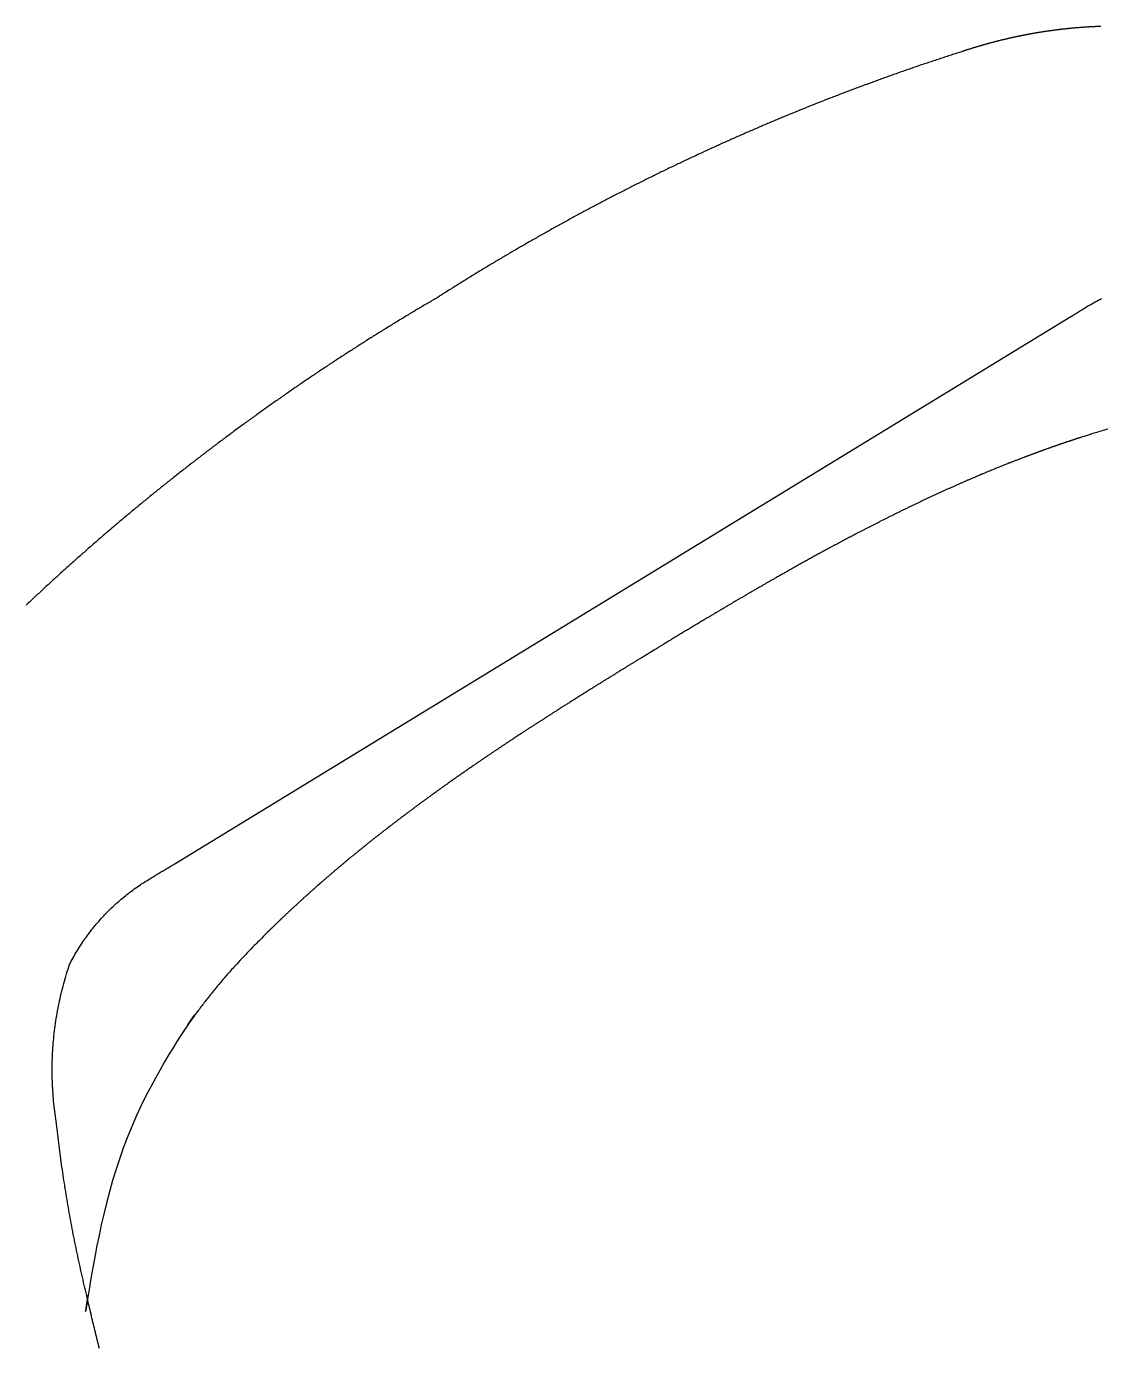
# Model space of a CAD drawing. Header units: inches. Extents: x 1174834 to 1369688, y -175882 to -108740.
# Drawn here: x 1287188.2 to 1287532.4, y -169099.2 to -168676 of the extents above; entities that cross this region are included whole.
import ezdxf

# ---------------------------------------------------------------- set-up
doc = ezdxf.new("R2010")
doc.units = ezdxf.units.IN
doc.header["$LTSCALE"] = 500
doc.header["$MEASUREMENT"] = 0
doc.linetypes.add('DASH', pattern=[0.35, 0.25, -0.1])
doc.layers.add('FF-FURN', color=51, linetype='Continuous')

# ---------------------------------------------------------------- blocks, each defined once
blk = doc.blocks.new('A$C48916692')
at = {"color": 3, "linetype": 'DASH', "ltscale": 150}
for points in [[(10245.43, 7283.96), (10246.08, 7284.12), (10246.73, 7284.28), (10247.38, 7284.45), (10248.03, 7284.61), (10248.68, 7284.77), (10249.34, 7284.93), (10249.99, 7285.09), (10250.64, 7285.25), (10251.29, 7285.41), (10251.94, 7285.57), (10252.59, 7285.73), (10253.25, 7285.89), (10253.9, 7286.04), (10254.55, 7286.2), (10255.2, 7286.35), (10255.85, 7286.51), (10256.51, 7286.66), (10257.16, 7286.82), (10257.81, 7286.97), (10258.47, 7287.12), (10259.12, 7287.27), (10259.77, 7287.42), (10260.43, 7287.57), (10261.08, 7287.72), (10261.74, 7287.87), (10262.39, 7288.02), (10263.24, 7288.22), (10264.09, 7288.43), (10264.94, 7288.63), (10265.79, 7288.83), (10266.64, 7289.03), (10267.49, 7289.23), (10268.34, 7289.42), (10269.2, 7289.62), (10270.05, 7289.81), (10270.9, 7290), (10271.76, 7290.19), (10272.61, 7290.38), (10273.46, 7290.56), (10274.32, 7290.75), (10275.17, 7290.93), (10276.03, 7291.11), (10276.88, 7291.29), (10277.74, 7291.47), (10278.6, 7291.64), (10279.45, 7291.82), (10280.31, 7291.99), (10281.17, 7292.16), (10282.02, 7292.33), (10282.88, 7292.49), (10283.74, 7292.66), (10284.6, 7292.82), (10285.46, 7292.98), (10286.32, 7293.14), (10287.18, 7293.3), (10288.04, 7293.45), (10288.9, 7293.61), (10289.76, 7293.76), (10290.62, 7293.91), (10291.48, 7294.06), (10292.34, 7294.21), (10293.2, 7294.35), (10294.07, 7294.5), (10294.93, 7294.64), (10295.79, 7294.78), (10296.65, 7294.92), (10297.52, 7295.05), (10298.38, 7295.19), (10299.25, 7295.32), (10300.11, 7295.45), (10300.97, 7295.58), (10301.84, 7295.71), (10302.7, 7295.83), (10303.57, 7295.96), (10304.43, 7296.08), (10305.3, 7296.2), (10306.17, 7296.32), (10307.03, 7296.44), (10307.9, 7296.55), (10308.77, 7296.67), (10309.63, 7296.78), (10310.5, 7296.89), (10311.37, 7297), (10312.23, 7297.1), (10313.1, 7297.21), (10313.97, 7297.31), (10314.84, 7297.41), (10315.71, 7297.51), (10316.57, 7297.61), (10317.44, 7297.71), (10318.24, 7297.83), (10319.04, 7297.96), (10319.84, 7298.07), (10320.64, 7298.18), (10321.44, 7298.29), (10322.25, 7298.38), (10323.05, 7298.48), (10323.86, 7298.56), (10324.66, 7298.64), (10325.47, 7298.71), (10326.27, 7298.78), (10327.08, 7298.84), (10327.88, 7298.89), (10328.69, 7298.94), (10329.5, 7298.99), (10330.31, 7299.02), (10331.12, 7299.05), (10331.92, 7299.07), (10332.73, 7299.09), (10333.54, 7299.1), (10334.35, 7299.11), (10335.16, 7299.11), (10335.97, 7299.1), (10336.78, 7299.09), (10337.58, 7299.07), (10338.39, 7299.04), (10339.2, 7299.01), (10340.01, 7298.97), (10340.82, 7298.93), (10341.62, 7298.88), (10342.43, 7298.82), (10343.24, 7298.76), (10344.04, 7298.69), (10344.85, 7298.61), (10345.65, 7298.53), (10346.45, 7298.44), (10347.26, 7298.35), (10348.06, 7298.25), (10348.86, 7298.14), (10349.66, 7298.03), (10350.46, 7297.91), (10351.26, 7297.79), (10352.06, 7297.66), (10352.86, 7297.52), (10353.65, 7297.38), (10354.45, 7297.23), (10355.24, 7297.08), (10356.03, 7296.92), (10356.83, 7296.75), (10357.62, 7296.58), (10358.4, 7296.4), (10359.19, 7296.21), (10359.98, 7296.02), (10360.76, 7295.82), (10361.54, 7295.62), (10362.33, 7295.41), (10363.1, 7295.2), (10363.88, 7294.98), (10364.66, 7294.75), (10365.43, 7294.52), (10366.21, 7294.28), (10366.98, 7294.03), (10367.75, 7293.78), (10368.51, 7293.53), (10369.04, 7293.25), (10369.57, 7292.97), (10370.09, 7292.69), (10370.61, 7292.4), (10371.13, 7292.11), (10371.64, 7291.81), (10372.16, 7291.51), (10372.67, 7291.21), (10373.18, 7290.9), (10373.68, 7290.58), (10374.18, 7290.26), (10374.68, 7289.94), (10375.18, 7289.61), (10375.67, 7289.28), (10376.16, 7288.94), (10376.65, 7288.6), (10377.14, 7288.26), (10377.62, 7287.91), (10378.1, 7287.56), (10378.57, 7287.2), (10379.04, 7286.84), (10379.51, 7286.47), (10379.98, 7286.1), (10380.44, 7285.73), (10380.9, 7285.35), (10381.36, 7284.97), (10381.81, 7284.58), (10382.26, 7284.19), (10382.71, 7283.8), (10383.15, 7283.4), (10383.59, 7283), (10384.03, 7282.6), (10384.46, 7282.19), (10384.89, 7281.77), (10385.31, 7281.36), (10385.73, 7280.94), (10386.15, 7280.51), (10386.56, 7280.09), (10386.97, 7279.66), (10387.38, 7279.22), (10387.78, 7278.78), (10388.18, 7278.34), (10388.58, 7277.9), (10388.97, 7277.45), (10389.36, 7277), (10389.74, 7276.54), (10390.12, 7276.08), (10390.49, 7275.62), (10390.87, 7275.16), (10391.23, 7274.69), (10391.6, 7274.22), (10391.95, 7273.74), (10392.31, 7273.27), (10392.66, 7272.79), (10393.01, 7272.3), (10393.35, 7271.82), (10393.69, 7271.33), (10394.02, 7270.83), (10394.35, 7270.34), (10394.67, 7269.84), (10395, 7269.34), (10395.31, 7268.83), (10395.62, 7268.33), (10395.93, 7267.82), (10396.14, 7267.48), (10396.35, 7267.13), (10396.55, 7266.79), (10396.76, 7266.45), (10396.97, 7266.11), (10397.17, 7265.77), (10397.38, 7265.42), (10397.58, 7265.08), (10397.79, 7264.74), (10397.99, 7264.39), (10398.2, 7264.05), (10398.4, 7263.71), (10398.61, 7263.36), (10398.81, 7263.02), (10399.01, 7262.67), (10399.22, 7262.33), (10399.42, 7261.99), (10399.62, 7261.64), (10399.83, 7261.3), (10400.03, 7260.95), (10400.23, 7260.61), (10400.43, 7260.26), (10400.6, 7259.98), (10576.02, 6972.7), (10576.06, 6972.65), (10576.27, 6972.31), (10576.49, 6971.97), (10576.7, 6971.63), (10576.91, 6971.29), (10577.12, 6970.95), (10577.33, 6970.61), (10577.54, 6970.27), (10577.75, 6969.93), (10577.96, 6969.59), (10578.17, 6969.25), (10578.38, 6968.91), (10578.59, 6968.57), (10578.9, 6968.06), (10579.21, 6967.55), (10579.51, 6967.04), (10579.81, 6966.53), (10580.11, 6966.01), (10580.4, 6965.49), (10580.68, 6964.97), (10580.96, 6964.44), (10581.24, 6963.92), (10581.51, 6963.39), (10581.78, 6962.86)], [(10668.94, 6963.12), (10668.94, 6963.29), (10668.93, 6963.46), (10668.92, 6963.64), (10668.92, 6963.81), (10668.91, 6963.98), (10668.9, 6964.15), (10668.9, 6964.32), (10668.89, 6964.49), (10668.88, 6964.66), (10668.87, 6964.84), (10668.86, 6965.01), (10668.86, 6965.18), (10668.85, 6965.35), (10668.84, 6965.52), (10668.83, 6965.69), (10668.82, 6965.86), (10668.81, 6966.04), (10668.8, 6966.21), (10668.79, 6966.38), (10668.78, 6966.55), (10668.77, 6966.72), (10668.76, 6966.89), (10668.75, 6967.06), (10668.74, 6967.23), (10668.73, 6967.4), (10668.72, 6967.57), (10668.71, 6967.75), (10668.7, 6967.92), (10668.69, 6968.09), (10668.68, 6968.26), (10668.67, 6968.43), (10668.65, 6968.6), (10668.64, 6968.77), (10668.63, 6968.94), (10668.62, 6969.11), (10668.61, 6969.28), (10668.59, 6969.45), (10668.58, 6969.62), (10668.57, 6969.79), (10668.55, 6969.96), (10668.54, 6970.13), (10668.53, 6970.31), (10668.51, 6970.48), (10668.5, 6970.65), (10668.48, 6970.82), (10668.47, 6970.99), (10668.45, 6971.16), (10668.44, 6971.33), (10668.42, 6971.5), (10668.41, 6971.67), (10668.39, 6971.84), (10668.38, 6972.01), (10668.36, 6972.18), (10668.35, 6972.35), (10668.33, 6972.52), (10668.31, 6972.69), (10668.3, 6972.86), (10668.28, 6973.03), (10668.26, 6973.2), (10668.25, 6973.37), (10668.23, 6973.54), (10668.21, 6973.71), (10668.2, 6973.88), (10668.18, 6974.05), (10668.16, 6974.22), (10668.14, 6974.39), (10668.12, 6974.55), (10668.11, 6974.72), (10668.09, 6974.89), (10668.07, 6975.06), (10668.05, 6975.23), (10668.03, 6975.4), (10668.01, 6975.57), (10667.99, 6975.74), (10667.97, 6975.91), (10667.95, 6976.08), (10667.93, 6976.25), (10667.91, 6976.42), (10667.89, 6976.59), (10667.87, 6976.75), (10667.85, 6976.92), (10667.83, 6977.09), (10667.81, 6977.26), (10667.79, 6977.43), (10667.76, 6977.6), (10667.74, 6977.77), (10667.72, 6977.94), (10667.7, 6978.1), (10667.68, 6978.27), (10667.65, 6978.44), (10667.63, 6978.61), (10667.61, 6978.78), (10667.58, 6978.95), (10667.56, 6979.11), (10667.54, 6979.28), (10667.51, 6979.45), (10667.49, 6979.62), (10667.47, 6979.79), (10667.44, 6979.96), (10667.42, 6980.12), (10667.39, 6980.29), (10667.37, 6980.46), (10667.35, 6980.63), (10667.32, 6980.8), (10667.3, 6980.96), (10667.27, 6981.13), (10667.24, 6981.3), (10667.22, 6981.47), (10667.19, 6981.63), (10667.17, 6981.8), (10667.14, 6981.97), (10667.11, 6982.14), (10667.09, 6982.3), (10667.06, 6982.47), (10667.03, 6982.64), (10667.01, 6982.8), (10666.98, 6982.97), (10666.95, 6983.14), (10666.92, 6983.31), (10666.9, 6983.47), (10666.87, 6983.64), (10666.84, 6983.81), (10666.81, 6983.97), (10666.78, 6984.14), (10666.76, 6984.31), (10666.73, 6984.47), (10666.7, 6984.64), (10666.67, 6984.81), (10666.64, 6984.97), (10666.61, 6985.14), (10666.58, 6985.31), (10666.55, 6985.47), (10666.52, 6985.64), (10666.49, 6985.8), (10666.46, 6985.97), (10666.43, 6986.14), (10666.4, 6986.3), (10666.37, 6986.47), (10666.34, 6986.63), (10666.31, 6986.8), (10666.27, 6986.97), (10666.24, 6987.13), (10666.21, 6987.3), (10666.18, 6987.46), (10666.15, 6987.63), (10666.11, 6987.79), (10666.08, 6987.96), (10666.05, 6988.12), (10666.02, 6988.29), (10665.98, 6988.45), (10665.95, 6988.62), (10665.92, 6988.78), (10665.88, 6988.95), (10665.85, 6989.11), (10665.82, 6989.28), (10665.78, 6989.44), (10665.75, 6989.61), (10665.71, 6989.77), (10665.68, 6989.94), (10665.64, 6990.1), (10665.61, 6990.27), (10665.57, 6990.43), (10665.54, 6990.59), (10665.5, 6990.76), (10665.47, 6990.92), (10665.43, 6991.09), (10665.4, 6991.25), (10665.36, 6991.42), (10665.32, 6991.58), (10665.29, 6991.74), (10665.25, 6991.91), (10665.21, 6992.07), (10665.18, 6992.23), (10665.14, 6992.4), (10665.1, 6992.56), (10665.07, 6992.72), (10665.03, 6992.89), (10664.99, 6993.05), (10664.95, 6993.21), (10664.91, 6993.38), (10664.88, 6993.54), (10664.84, 6993.7), (10664.8, 6993.87), (10664.76, 6994.03), (10664.72, 6994.19), (10664.68, 6994.35), (10664.64, 6994.52), (10664.6, 6994.68), (10664.56, 6994.84), (10664.52, 6995), (10664.49, 6995.17), (10664.44, 6995.33), (10664.4, 6995.49), (10664.36, 6995.65), (10664.32, 6995.82), (10664.28, 6995.98), (10664.24, 6996.14), (10664.2, 6996.3), (10664.16, 6996.46), (10664.12, 6996.62), (10664.08, 6996.79), (10664.04, 6996.95), (10663.99, 6997.11), (10663.95, 6997.27), (10663.91, 6997.43), (10663.87, 6997.59), (10663.82, 6997.75), (10663.78, 6997.91), (10663.74, 6998.08), (10663.7, 6998.24), (10663.65, 6998.4), (10663.61, 6998.56), (10663.57, 6998.72), (10663.52, 6998.88), (10663.48, 6999.04), (10663.43, 6999.2), (10663.39, 6999.36), (10663.35, 6999.52), (10663.3, 6999.68), (10663.26, 6999.84), (10663.21, 7000), (10663.17, 7000.16), (10663.12, 7000.32), (10663.08, 7000.48), (10663.03, 7000.64), (10662.99, 7000.8), (10662.94, 7000.96), (10662.89, 7001.12), (10662.85, 7001.28), (10662.8, 7001.44), (10662.76, 7001.6), (10662.71, 7001.76), (10662.66, 7001.91), (10662.62, 7002.07), (10662.57, 7002.23), (10662.52, 7002.39), (10662.47, 7002.55), (10662.43, 7002.71), (10662.38, 7002.87), (10662.33, 7003.02), (10662.28, 7003.18), (10662.24, 7003.34), (10662.19, 7003.5), (10662.14, 7003.66), (10662.09, 7003.82), (10662.04, 7003.97), (10661.99, 7004.13), (10661.94, 7004.29), (10661.89, 7004.45), (10661.85, 7004.6), (10661.8, 7004.76), (10661.75, 7004.92), (10661.7, 7005.08), (10661.65, 7005.23), (10661.6, 7005.39), (10661.55, 7005.55), (10661.5, 7005.7), (10661.45, 7005.86), (10661.39, 7006.02), (10661.34, 7006.17), (10661.29, 7006.33), (10661.24, 7006.49), (10661.19, 7006.64), (10661.14, 7006.8), (10661.09, 7006.96), (10661.04, 7007.11), (10660.98, 7007.27), (10660.93, 7007.42), (10660.92, 7007.46), (10660.91, 7007.48), (10660.91, 7007.49), (10660.91, 7007.49), (10660.91, 7007.49), (10660.91, 7007.49), (10660.91, 7007.49), (10660.91, 7007.49), (10660.91, 7007.49), (10660.91, 7007.49), (10660.91, 7007.49), (10660.91, 7007.49), (10660.91, 7007.49), (10660.91, 7007.49), (10660.91, 7007.49), (10660.91, 7007.49), (10660.91, 7007.49), (10660.91, 7007.49), (10660.91, 7007.49), (10660.91, 7007.49), (10660.91, 7007.49), (10660.91, 7007.49), (10660.91, 7007.49), (10660.91, 7007.49), (10660.9, 7007.52), (10660.88, 7007.57), (10660.74, 7008.01), (10660.61, 7008.44), (10660.47, 7008.87), (10660.33, 7009.3), (10660.19, 7009.74), (10660.05, 7010.17), (10659.91, 7010.6), (10659.77, 7011.03), (10659.63, 7011.47), (10659.49, 7011.9), (10659.35, 7012.33), (10659.21, 7012.76), (10659.07, 7013.2), (10658.93, 7013.63), (10658.78, 7014.06), (10658.64, 7014.49), (10658.5, 7014.92), (10658.36, 7015.35), (10658.21, 7015.79), (10658.07, 7016.22), (10657.93, 7016.65), (10657.78, 7017.08), (10657.64, 7017.51), (10657.49, 7017.94), (10657.35, 7018.37), (10657.21, 7018.8), (10657.06, 7019.24), (10656.91, 7019.67), (10656.77, 7020.1), (10656.62, 7020.53), (10656.48, 7020.96), (10656.33, 7021.39), (10656.18, 7021.82), (10656.04, 7022.25), (10655.89, 7022.68), (10655.74, 7023.11), (10655.59, 7023.54), (10655.44, 7023.97), (10655.3, 7024.4), (10655.15, 7024.83), (10655, 7025.26), (10654.85, 7025.69), (10654.7, 7026.12), (10654.55, 7026.55), (10654.4, 7026.98), (10654.25, 7027.41), (10654.1, 7027.84), (10653.95, 7028.27), (10653.79, 7028.7), (10653.64, 7029.13), (10653.49, 7029.55), (10653.34, 7029.98), (10653.19, 7030.41), (10653.03, 7030.84), (10652.88, 7031.27), (10652.73, 7031.7), (10652.57, 7032.13), (10652.42, 7032.56), (10652.27, 7032.98), (10652.11, 7033.41), (10651.96, 7033.84), (10651.8, 7034.27), (10651.65, 7034.7), (10651.49, 7035.12), (10651.34, 7035.55), (10651.18, 7035.98), (10651.02, 7036.41), (10650.87, 7036.84), (10650.71, 7037.26), (10650.55, 7037.69), (10650.39, 7038.12), (10650.24, 7038.55), (10650.08, 7038.97), (10649.92, 7039.4), (10649.76, 7039.83), (10649.6, 7040.25), (10649.44, 7040.68), (10649.28, 7041.11), (10649.13, 7041.53), (10648.97, 7041.96), (10648.8, 7042.39), (10648.64, 7042.81), (10648.48, 7043.24), (10648.32, 7043.66), (10648.16, 7044.09), (10648, 7044.52), (10647.84, 7044.94), (10647.68, 7045.37), (10647.51, 7045.79), (10647.35, 7046.22), (10647.19, 7046.65), (10647.02, 7047.07), (10646.86, 7047.5), (10646.7, 7047.92), (10646.53, 7048.35), (10646.37, 7048.77), (10646.2, 7049.2), (10646.04, 7049.62), (10645.87, 7050.05), (10645.71, 7050.47), (10645.54, 7050.9), (10645.38, 7051.32), (10645.21, 7051.74), (10645.04, 7052.17), (10644.88, 7052.59), (10644.71, 7053.02), (10644.54, 7053.44), (10644.38, 7053.86), (10644.21, 7054.29), (10644.04, 7054.71), (10643.87, 7055.14), (10643.7, 7055.56), (10643.53, 7055.98), (10643.36, 7056.41), (10643.19, 7056.83), (10643.03, 7057.25), (10642.86, 7057.67), (10642.68, 7058.1), (10642.51, 7058.52), (10642.34, 7058.94), (10642.17, 7059.37), (10642, 7059.79), (10641.83, 7060.21), (10641.66, 7060.63), (10641.48, 7061.05), (10641.31, 7061.48), (10641.14, 7061.9), (10640.97, 7062.32), (10640.79, 7062.74), (10640.62, 7063.16), (10640.45, 7063.59), (10640.27, 7064.01), (10640.1, 7064.43), (10639.92, 7064.85), (10639.75, 7065.27), (10639.57, 7065.69), (10639.4, 7066.11), (10639.22, 7066.53), (10639.04, 7066.95), (10638.87, 7067.37), (10638.69, 7067.8), (10638.52, 7068.22), (10638.34, 7068.64), (10638.16, 7069.06), (10637.98, 7069.48), (10637.81, 7069.9), (10637.63, 7070.32), (10637.45, 7070.74), (10637.27, 7071.16), (10637.09, 7071.57), (10636.91, 7071.99), (10636.73, 7072.41), (10636.55, 7072.83), (10636.37, 7073.25), (10636.19, 7073.67), (10636.01, 7074.09), (10635.83, 7074.51), (10635.65, 7074.93), (10635.47, 7075.35), (10635.29, 7075.76), (10635.1, 7076.18), (10634.92, 7076.6), (10634.74, 7077.02), (10634.56, 7077.44), (10634.37, 7077.85), (10634.19, 7078.27), (10634.01, 7078.69), (10633.82, 7079.11), (10633.64, 7079.52), (10633.45, 7079.94), (10633.27, 7080.36), (10633.08, 7080.78), (10632.9, 7081.19), (10632.71, 7081.61), (10632.53, 7082.03), (10632.34, 7082.44), (10632.16, 7082.86), (10631.97, 7083.28), (10631.78, 7083.69), (10631.6, 7084.11), (10631.41, 7084.52), (10631.22, 7084.94), (10631.03, 7085.36), (10630.85, 7085.77), (10630.66, 7086.19), (10630.47, 7086.6), (10630.28, 7087.02), (10630.09, 7087.43), (10629.9, 7087.85), (10629.71, 7088.26), (10629.52, 7088.68), (10629.33, 7089.09), (10629.14, 7089.51), (10628.95, 7089.92), (10628.76, 7090.34), (10628.57, 7090.75), (10628.38, 7091.16), (10628.18, 7091.58), (10627.99, 7091.99), (10627.8, 7092.4), (10627.61, 7092.82), (10627.41, 7093.23), (10627.22, 7093.65), (10627.03, 7094.06), (10626.83, 7094.47), (10626.64, 7094.88), (10626.45, 7095.3), (10626.25, 7095.71), (10626.06, 7096.12), (10625.86, 7096.54), (10625.67, 7096.95), (10625.47, 7097.36), (10625.28, 7097.77), (10625.08, 7098.18), (10624.88, 7098.6), (10624.69, 7099.01), (10624.49, 7099.42), (10624.29, 7099.83), (10624.1, 7100.24), (10623.9, 7100.65), (10623.7, 7101.06), (10623.5, 7101.48), (10623.3, 7101.89), (10623.11, 7102.3), (10622.91, 7102.71), (10622.71, 7103.12), (10622.51, 7103.53), (10622.31, 7103.94), (10622.11, 7104.35), (10621.91, 7104.76), (10621.71, 7105.17), (10621.51, 7105.58), (10621.31, 7105.99), (10621.1, 7106.4), (10620.9, 7106.81), (10620.7, 7107.22), (10620.5, 7107.62), (10620.3, 7108.03), (10620.09, 7108.44), (10619.89, 7108.85), (10619.69, 7109.26), (10619.49, 7109.67), (10619.28, 7110.08), (10619.08, 7110.48), (10618.87, 7110.89), (10618.67, 7111.3), (10618.47, 7111.71), (10618.26, 7112.11), (10618.06, 7112.52), (10617.85, 7112.93), (10617.64, 7113.34), (10617.44, 7113.74), (10617.23, 7114.15), (10617.03, 7114.56), (10616.82, 7114.96), (10616.61, 7115.37), (10616.4, 7115.78), (10616.2, 7116.18), (10615.99, 7116.59), (10615.78, 7117), (10615.57, 7117.4), (10615.37, 7117.81), (10615.16, 7118.21), (10614.95, 7118.62), (10614.74, 7119.02), (10614.53, 7119.43), (10614.32, 7119.83), (10614.11, 7120.24), (10613.9, 7120.64), (10613.69, 7121.05), (10613.48, 7121.45), (10613.27, 7121.86), (10613.06, 7122.26), (10612.84, 7122.66), (10612.63, 7123.07), (10612.42, 7123.47), (10612.21, 7123.87), (10612, 7124.28), (10611.78, 7124.68), (10611.57, 7125.08), (10611.36, 7125.49), (10611.14, 7125.89), (10610.93, 7126.29), (10610.71, 7126.7), (10610.5, 7127.1), (10610.29, 7127.5), (10610.07, 7127.9), (10609.86, 7128.3), (10609.64, 7128.71), (10609.43, 7129.11), (10609.21, 7129.51), (10608.99, 7129.91), (10608.78, 7130.31), (10608.56, 7130.71), (10608.34, 7131.11), (10608.13, 7131.52), (10607.91, 7131.92), (10607.69, 7132.32), (10607.47, 7132.72), (10607.26, 7133.12), (10607.04, 7133.52), (10606.82, 7133.92), (10606.6, 7134.32), (10606.38, 7134.72), (10606.16, 7135.12), (10605.94, 7135.52), (10605.72, 7135.92), (10605.5, 7136.31), (10605.28, 7136.71), (10605.06, 7137.11), (10604.84, 7137.51), (10604.62, 7137.91), (10604.4, 7138.31), (10604.18, 7138.71), (10603.95, 7139.1), (10603.73, 7139.5), (10603.51, 7139.9), (10603.29, 7140.3), (10603.06, 7140.69), (10602.84, 7141.09), (10602.62, 7141.49), (10602.4, 7141.89), (10602.17, 7142.28), (10601.95, 7142.68), (10601.72, 7143.08), (10601.5, 7143.47), (10601.27, 7143.87), (10601.05, 7144.26), (10600.82, 7144.66), (10600.6, 7145.06), (10600.37, 7145.45), (10600.15, 7145.85), (10599.92, 7146.24), (10599.69, 7146.64), (10599.47, 7147.03), (10599.24, 7147.43), (10599.01, 7147.82), (10598.78, 7148.22), (10598.56, 7148.61), (10598.33, 7149.01), (10598.1, 7149.4), (10597.87, 7149.79), (10597.64, 7150.19), (10597.41, 7150.58), (10597.19, 7150.97), (10596.96, 7151.37), (10596.73, 7151.76), (10596.5, 7152.15), (10596.27, 7152.55), (10596.04, 7152.94), (10595.8, 7153.33), (10595.57, 7153.72), (10595.34, 7154.12), (10595.11, 7154.51), (10594.88, 7154.9), (10594.65, 7155.29), (10594.42, 7155.68), (10594.18, 7156.07), (10593.95, 7156.47), (10593.72, 7156.86), (10593.49, 7157.25), (10593.25, 7157.64), (10593.02, 7158.03), (10592.78, 7158.42), (10592.55, 7158.81), (10592.32, 7159.2), (10592.08, 7159.59), (10591.85, 7159.98), (10591.61, 7160.37), (10591.38, 7160.76), (10591.14, 7161.15), (10590.91, 7161.54), (10590.67, 7161.93), (10590.43, 7162.31), (10590.2, 7162.7), (10589.96, 7163.09), (10589.72, 7163.48), (10589.49, 7163.87), (10589.25, 7164.26), (10589.01, 7164.64), (10588.77, 7165.03), (10588.53, 7165.42), (10588.3, 7165.81), (10588.06, 7166.19), (10587.82, 7166.58), (10587.58, 7166.97), (10587.34, 7167.35), (10587.1, 7167.74), (10586.86, 7168.13), (10586.62, 7168.51), (10586.38, 7168.9), (10586.14, 7169.29), (10585.9, 7169.67), (10585.66, 7170.06), (10585.42, 7170.44), (10585.18, 7170.83), (10584.93, 7171.21), (10584.69, 7171.6), (10584.45, 7171.98), (10584.21, 7172.37), (10583.97, 7172.75), (10583.72, 7173.13), (10583.48, 7173.52), (10583.24, 7173.9), (10582.99, 7174.29), (10582.75, 7174.67), (10582.51, 7175.05), (10582.26, 7175.44), (10582.02, 7175.82), (10581.96, 7175.91), (10581.93, 7175.96), (10581.92, 7175.97), (10581.92, 7175.97), (10581.92, 7175.97), (10581.92, 7175.97), (10581.92, 7175.97), (10581.92, 7175.97), (10581.92, 7175.97), (10581.92, 7175.97), (10581.92, 7175.97), (10581.92, 7175.97), (10581.92, 7175.97), (10581.92, 7175.97), (10581.69, 7176.36), (10581.46, 7176.76), (10581.23, 7177.15), (10581, 7177.54), (10580.77, 7177.93), (10580.54, 7178.32), (10580.31, 7178.72), (10580.08, 7179.11), (10579.85, 7179.5), (10579.62, 7179.89), (10579.39, 7180.28), (10579.16, 7180.67), (10578.93, 7181.06), (10578.69, 7181.45), (10578.46, 7181.85), (10578.23, 7182.24), (10578, 7182.63), (10577.76, 7183.02), (10577.53, 7183.41), (10577.3, 7183.8), (10577.06, 7184.19), (10576.83, 7184.58), (10576.59, 7184.97), (10576.36, 7185.36), (10576.12, 7185.75), (10575.89, 7186.13), (10575.65, 7186.52), (10575.42, 7186.91), (10575.18, 7187.3), (10574.94, 7187.69), (10574.71, 7188.08), (10574.47, 7188.47), (10574.23, 7188.86), (10574, 7189.24), (10573.76, 7189.63), (10573.52, 7190.02), (10573.28, 7190.41), (10573.05, 7190.79), (10572.81, 7191.18), (10572.57, 7191.57), (10572.33, 7191.96), (10572.09, 7192.34), (10571.85, 7192.73), (10571.61, 7193.12), (10571.37, 7193.5), (10571.13, 7193.89), (10570.89, 7194.28), (10570.65, 7194.66), (10570.41, 7195.05), (10570.17, 7195.43), (10569.93, 7195.82), (10569.68, 7196.21), (10569.44, 7196.59), (10569.2, 7196.98), (10568.96, 7197.36), (10568.71, 7197.75), (10568.47, 7198.13), (10568.23, 7198.52), (10567.98, 7198.9), (10567.74, 7199.29), (10567.5, 7199.67), (10567.25, 7200.05), (10567.01, 7200.44), (10566.76, 7200.82), (10566.52, 7201.21), (10566.27, 7201.59), (10566.03, 7201.97), (10565.78, 7202.36), (10565.54, 7202.74), (10565.29, 7203.12), (10565.04, 7203.51), (10564.8, 7203.89), (10564.55, 7204.27), (10564.3, 7204.65), (10564.05, 7205.04), (10563.81, 7205.42), (10563.56, 7205.8), (10563.31, 7206.18), (10563.06, 7206.56), (10562.81, 7206.94), (10562.56, 7207.33), (10562.31, 7207.71), (10562.06, 7208.09), (10561.81, 7208.47), (10561.56, 7208.85), (10561.31, 7209.23), (10561.06, 7209.61), (10560.81, 7209.99), (10560.56, 7210.37), (10560.31, 7210.75), (10560.06, 7211.13), (10559.81, 7211.51), (10559.56, 7211.89), (10559.3, 7212.27), (10559.05, 7212.65), (10558.8, 7213.03), (10558.54, 7213.41), (10558.29, 7213.79), (10558.04, 7214.17), (10557.78, 7214.54), (10557.53, 7214.92), (10557.28, 7215.3), (10557.02, 7215.68), (10556.77, 7216.06), (10556.51, 7216.43), (10556.26, 7216.81), (10556, 7217.19), (10555.75, 7217.57), (10555.49, 7217.94), (10555.23, 7218.32), (10554.98, 7218.7), (10554.72, 7219.07), (10554.46, 7219.45), (10554.21, 7219.83), (10553.95, 7220.2), (10553.69, 7220.58), (10553.43, 7220.96), (10553.17, 7221.33), (10552.92, 7221.71), (10552.66, 7222.08), (10552.4, 7222.46), (10552.14, 7222.83), (10551.88, 7223.21), (10551.62, 7223.58), (10551.36, 7223.96), (10551.1, 7224.33), (10550.84, 7224.71), (10550.58, 7225.08), (10550.32, 7225.45), (10550.06, 7225.83), (10549.8, 7226.2), (10549.53, 7226.58), (10549.27, 7226.95), (10549.01, 7227.32), (10548.75, 7227.69), (10548.49, 7228.07), (10548.22, 7228.44), (10547.96, 7228.81), (10547.7, 7229.19), (10547.43, 7229.56), (10547.17, 7229.93), (10546.91, 7230.3), (10546.64, 7230.67), (10546.38, 7231.04), (10546.11, 7231.42), (10545.85, 7231.79), (10545.58, 7232.16), (10545.32, 7232.53), (10545.05, 7232.9), (10544.79, 7233.27), (10544.52, 7233.64), (10544.25, 7234.01), (10543.99, 7234.38), (10543.72, 7234.75), (10543.45, 7235.12), (10543.18, 7235.49), (10542.92, 7235.86), (10542.65, 7236.23), (10542.38, 7236.6), (10542.11, 7236.97), (10541.84, 7237.34), (10541.58, 7237.7), (10541.31, 7238.07), (10541.04, 7238.44), (10540.77, 7238.81), (10540.5, 7239.18), (10540.23, 7239.54), (10539.96, 7239.91), (10539.69, 7240.28), (10539.42, 7240.65), (10539.15, 7241.01), (10538.88, 7241.38), (10538.6, 7241.75), (10538.33, 7242.11), (10538.06, 7242.48), (10537.79, 7242.85), (10537.52, 7243.21), (10537.24, 7243.58), (10536.97, 7243.94), (10536.7, 7244.31), (10536.42, 7244.68), (10536.15, 7245.04), (10535.88, 7245.41), (10535.6, 7245.77), (10535.33, 7246.13), (10535.05, 7246.5), (10534.78, 7246.86), (10534.51, 7247.23), (10534.23, 7247.59), (10533.95, 7247.96), (10533.68, 7248.32), (10533.4, 7248.68), (10533.13, 7249.05), (10532.85, 7249.41), (10532.57, 7249.77), (10532.3, 7250.13), (10532.02, 7250.5), (10531.74, 7250.86), (10531.47, 7251.22), (10531.19, 7251.58), (10530.91, 7251.95), (10530.63, 7252.31), (10530.35, 7252.67), (10530.08, 7253.03), (10529.8, 7253.39), (10529.52, 7253.75), (10529.24, 7254.11), (10528.96, 7254.47), (10528.68, 7254.83), (10528.4, 7255.19), (10528.12, 7255.55), (10527.84, 7255.91), (10527.56, 7256.27), (10527.28, 7256.63), (10527, 7256.99), (10526.72, 7257.35), (10526.43, 7257.71), (10526.15, 7258.07), (10525.87, 7258.43), (10525.59, 7258.79), (10525.31, 7259.14), (10525.02, 7259.5), (10524.74, 7259.86), (10524.46, 7260.22), (10524.17, 7260.58), (10523.89, 7260.93), (10523.61, 7261.29), (10523.32, 7261.65), (10523.04, 7262), (10522.75, 7262.36), (10522.47, 7262.72), (10522.18, 7263.07), (10521.9, 7263.43), (10521.61, 7263.79), (10521.33, 7264.14), (10521.04, 7264.5), (10520.75, 7264.85), (10520.47, 7265.21), (10520.18, 7265.56), (10519.9, 7265.92), (10519.61, 7266.27), (10519.32, 7266.63), (10519.03, 7266.98), (10518.75, 7267.33), (10518.46, 7267.69), (10518.17, 7268.04), (10517.88, 7268.4), (10517.59, 7268.75), (10517.3, 7269.1), (10517.02, 7269.45), (10516.73, 7269.81), (10516.44, 7270.16), (10516.15, 7270.51), (10515.86, 7270.86), (10515.57, 7271.22), (10515.28, 7271.57), (10514.99, 7271.92), (10514.7, 7272.27), (10514.4, 7272.62), (10514.11, 7272.97), (10513.82, 7273.32), (10513.53, 7273.68), (10513.24, 7274.03), (10512.95, 7274.38), (10512.65, 7274.73), (10512.36, 7275.08), (10512.07, 7275.43), (10511.78, 7275.78), (10511.48, 7276.12), (10511.19, 7276.47), (10510.9, 7276.82), (10510.6, 7277.17), (10510.31, 7277.52), (10510.01, 7277.87), (10509.72, 7278.22), (10509.42, 7278.56), (10509.13, 7278.91), (10508.83, 7279.26), (10508.54, 7279.61), (10508.24, 7279.95), (10507.95, 7280.3), (10507.65, 7280.65), (10507.36, 7281), (10507.06, 7281.34), (10506.76, 7281.69), (10506.47, 7282.03), (10506.17, 7282.38), (10505.87, 7282.73), (10505.57, 7283.07), (10505.28, 7283.42), (10504.98, 7283.76), (10504.68, 7284.11), (10504.38, 7284.45), (10504.08, 7284.8), (10503.78, 7285.14), (10503.49, 7285.48), (10503.19, 7285.83), (10502.89, 7286.17), (10502.59, 7286.51), (10502.29, 7286.86), (10501.99, 7287.2), (10501.69, 7287.54), (10501.39, 7287.89), (10501.09, 7288.23), (10500.78, 7288.57), (10500.48, 7288.91), (10500.18, 7289.26), (10499.88, 7289.6), (10499.58, 7289.94), (10499.28, 7290.28), (10498.97, 7290.62), (10498.67, 7290.96), (10498.37, 7291.3), (10498.07, 7291.64), (10497.76, 7291.98), (10497.46, 7292.32), (10497.16, 7292.66), (10496.85, 7293), (10496.55, 7293.34), (10496.25, 7293.68), (10495.94, 7294.02), (10495.64, 7294.36), (10495.33, 7294.7), (10495.03, 7295.04), (10494.72, 7295.38), (10494.42, 7295.71), (10494.11, 7296.05), (10493.81, 7296.39), (10493.5, 7296.73), (10493.19, 7297.06), (10492.89, 7297.4), (10492.58, 7297.74), (10492.27, 7298.07), (10491.97, 7298.41), (10491.66, 7298.75), (10491.35, 7299.08), (10491.04, 7299.42), (10490.74, 7299.76), (10490.43, 7300.09), (10490.12, 7300.43), (10489.81, 7300.76), (10489.5, 7301.1), (10489.19, 7301.43), (10488.89, 7301.76), (10488.58, 7302.1), (10488.27, 7302.43), (10487.96, 7302.77), (10487.65, 7303.1), (10487.34, 7303.43), (10487.03, 7303.77), (10486.72, 7304.1), (10486.41, 7304.43), (10486.09, 7304.77), (10485.78, 7305.1), (10485.47, 7305.43), (10485.16, 7305.76), (10484.85, 7306.09), (10484.54, 7306.42), (10484.23, 7306.76), (10483.91, 7307.09), (10483.6, 7307.42)]]:
    blk.add_lwpolyline(points, dxfattribs=at)
blk.add_rational_spline([(10176.76, 7266.85), (10169.87, 7263.65), (10163.92, 7260.9), (10163.92, 7260.9), (10163.92, 7260.9), (10162.17, 7260.06), (10160.38, 7259.2), (10157.38, 7257.74), (10154.24, 7256.19), (10151.09, 7254.64), (10147.79, 7252.97), (10144.49, 7251.31), (10140.97, 7249.51), (10137.45, 7247.71), (10133.7, 7245.75), (10129.95, 7243.8), (10126.08, 7241.75), (10122.21, 7239.7), (10118.19, 7237.54), (10114.16, 7235.39), (10110.02, 7233.13), (10105.87, 7230.88), (10101.57, 7228.52), (10097.26, 7226.16), (10092.81, 7223.69), (10060.31, 7204.45), (10026.68, 7187.26), (10026.28, 7187.04), (10025.93, 7186.86), (10025.16, 7186.45), (10024.5, 7186.1), (10023.84, 7185.76), (10023.05, 7185.35), (10022.27, 7184.94), (10021.44, 7184.52), (10020.62, 7184.1), (10019.17, 7183.36), (10017.71, 7182.62), (10015.82, 7181.68), (10013.93, 7180.74), (10011.95, 7179.76), (10009.97, 7178.79), (10007.62, 7177.65), (10005.27, 7176.51), (10002.94, 7175.39), (10000.63, 7174.28), (9998.49, 7173.27), (9998.48, 7173.26), (9998.47, 7173.26), (9998.14, 7173.1), (9997.7, 7172.9), (9997.26, 7172.7), (9996.8, 7172.49), (9996.78, 7172.48), (9996.76, 7172.47), (9992.01, 7170.2), (9987.24, 7167.98), (9986.1, 7167.25), (9984.94, 7166.5), (9982.66, 7165.03), (9980.48, 7163.61), (9978.31, 7162.19), (9976.8, 7161.2), (9975.29, 7160.21), (9974.25, 7159.53), (9973.21, 7158.84), (9972.23, 7158.19), (9971.24, 7157.54), (9970.26, 7156.88), (9969.28, 7156.22), (9968.31, 7155.56), (9967.33, 7154.9), (9966.36, 7154.23), (9965.4, 7153.55), (9964.29, 7152.77), (9963.18, 7151.99), (9962.11, 7151.21), (9961.05, 7150.44), (9959.73, 7149.47), (9947.82, 7140.33), (9936.99, 7129.93), (9907.9, 7103.52), (9912.28, 7064.47), (9912.28, 7064.47), (9912.28, 7064.47), (9917.22, 7033.36), (9933.25, 7006.24), (9965.51, 6948.74), (9999.47, 6892.22), (10015.16, 6866.21), (10031, 6840.3), (10046.8, 6814.37), (10062.76, 6788.53), (10062.76, 6788.53), (10062.76, 6788.53), (10097.51, 6732.49), (10133.9, 6677.51), (10133.9, 6677.51), (10133.9, 6677.51), (10150.69, 6650.85), (10176.11, 6632.24), (10208.84, 6610.49), (10245.63, 6624.3), (10259.83, 6629.17), (10273.39, 6635.59), (10274.86, 6636.32), (10276.04, 6636.91), (10277.21, 6637.5), (10278.41, 6638.13), (10279.62, 6638.76), (10280.66, 6639.31), (10281.7, 6639.87), (10282.73, 6640.43), (10283.77, 6641), (10284.8, 6641.57), (10285.83, 6642.14), (10286.86, 6642.72), (10287.89, 6643.29), (10288.98, 6643.9), (10290.06, 6644.51), (10291.63, 6645.4), (10293.2, 6646.29), (10295.46, 6647.58), (10297.72, 6648.87), (10300.07, 6650.23), (10301.26, 6650.92), (10302.43, 6651.59), (10302.43, 6651.59), (10302.43, 6651.59), (10306.59, 6654.82), (10310.78, 6658.01), (10310.78, 6658.01), (10310.78, 6658.01), (10310.8, 6658.02), (10310.82, 6658.04), (10311.21, 6658.35), (10311.59, 6658.65), (10311.97, 6658.95), (10312.26, 6659.17), (10312.27, 6659.18), (10312.28, 6659.18), (10314.16, 6660.62), (10316.21, 6662.17), (10318.26, 6663.73), (10320.35, 6665.3), (10322.44, 6666.87), (10324.21, 6668.18), (10325.98, 6669.5), (10327.68, 6670.75), (10329.39, 6672), (10330.71, 6672.96), (10332.03, 6673.92), (10332.78, 6674.45), (10333.53, 6674.99), (10334.25, 6675.51), (10334.98, 6676.02), (10335.59, 6676.45), (10336.2, 6676.88), (10336.91, 6677.38), (10337.24, 6677.6), (10337.61, 6677.86), (10337.61, 6677.86), (10337.61, 6677.86), (10368.27, 6699.91), (10400.24, 6720.02), (10400.24, 6720.02), (10400.24, 6720.02), (10404.47, 6722.86), (10408.54, 6725.6), (10412.61, 6728.35), (10416.51, 6731.01), (10420.4, 6733.67), (10424.17, 6736.26), (10427.93, 6738.85), (10431.51, 6741.36), (10435.1, 6743.86), (10438.56, 6746.31), (10442.01, 6748.75), (10445.22, 6751.05), (10448.43, 6753.36), (10451.42, 6755.54), (10454.41, 6757.71), (10457.23, 6759.8), (10460.04, 6761.89), (10462.71, 6763.89), (10464.3, 6765.09), (10465.84, 6766.26), (10465.84, 6766.26), (10465.84, 6766.26), (10472.11, 6771.15), (10478.29, 6776.16)], [0.999838019035, 0.999887936586, 1, 1, 1, 1, 1, 1, 1, 1, 1, 1, 1, 1, 1, 1, 1, 1, 1, 1, 1, 1, 1, 1, 1, 0.999520795268, 1, 1, 1, 1, 1, 1, 1, 1, 1, 1, 1, 1, 1, 1, 1, 1, 1, 1, 1, 1, 1, 1, 1, 1, 1, 1, 1, 1, 1, 0.999990679768, 1, 1, 1, 1, 1, 1, 1, 1, 1, 1, 1, 1, 1, 1, 1, 1, 1, 1, 1, 1, 1, 1, 1, 0.998450804252, 1, 0.890297029991, 1, 1, 1, 0.982314669022, 1, 0.999889591183, 1, 0.999995732862, 1, 0.999995732859, 1, 1, 1, 0.999889591183, 1, 1, 1, 0.982314669022, 1, 0.890297029991, 1, 0.998450804252, 1, 1, 1, 1, 1, 1, 1, 1, 1, 1, 1, 1, 1, 1, 1, 1, 1, 1, 1, 1, 1, 1, 1, 1, 1, 0.99999067977, 1, 1, 1, 1, 1, 1, 1, 1, 1, 1, 1, 1, 1, 1, 1, 1, 1, 1, 1, 1, 1, 1, 1, 1, 1, 1, 1, 1, 1, 1, 1, 1, 1, 0.999520795267, 1, 1, 1, 1, 1, 1, 1, 1, 1, 1, 1, 1, 1, 1, 1, 1, 1, 1, 1, 1, 1, 1, 1, 1, 1, 0.999864008869, 0.999819535565], degree=2, knots=[218.72272, 218.72272, 218.72272, 219, 219, 220, 220, 221, 221, 222, 222, 223, 223, 224, 224, 225, 225, 226, 226, 227, 227, 228, 228, 229, 229, 230, 230, 231, 231, 232, 232, 233, 233, 234, 234, 235, 235, 236, 236, 237, 237, 238, 238, 239, 239, 240, 240, 241, 241, 242, 242, 243, 243, 244, 244, 245, 245, 246, 246, 247, 247, 248, 248, 249, 249, 250, 250, 251, 251, 252, 252, 253, 253, 254, 254, 255, 255, 256, 256, 257, 257, 258, 258, 259, 259, 260, 260, 261, 261, 262, 262, 263, 263, 264, 264, 265, 265, 266, 266, 267, 267, 268, 268, 269, 269, 270, 270, 271, 271, 272, 272, 273, 273, 274, 274, 275, 275, 276, 276, 277, 277, 278, 278, 279, 279, 280, 280, 281, 281, 282, 282, 283, 283, 284, 284, 285, 285, 286, 286, 287, 287, 288, 288, 289, 289, 290, 290, 291, 291, 292, 292, 293, 293, 294, 294, 295, 295, 296, 296, 297, 297, 298, 298, 299, 299, 300, 300, 301, 301, 302, 302, 303, 303, 304, 304, 305, 305, 306, 306, 307, 307, 308, 308, 309, 309, 310, 310, 311, 311, 312, 312, 312.336485, 312.336485, 312.336485], dxfattribs=at)
at = {"layer": 'FF-FURN', "color": 250, "linetype": 'Continuous'}
blk.add_rational_spline([(10532.92, 6837.48), (10533.65, 6839.14), (10534.3, 6840.71), (10534.3, 6840.71), (10534.3, 6840.71), (10552.06, 6885.94), (10545.72, 6934.11), (10545.22, 6937.62), (10544.69, 6940.62), (10544.16, 6943.62), (10543.36, 6947.43), (10542.56, 6951.25), (10541.56, 6955.03), (10540.57, 6958.82), (10539.92, 6961), (10539.27, 6963.19), (10538.81, 6964.7), (10538.35, 6966.2), (10537.66, 6968.38), (10536.97, 6970.57), (10535.84, 6973.94), (10534.85, 6976.89), (10533.37, 6981.02), (10533.37, 6981.02), (10533.37, 6981.02), (10531.32, 6986.65), (10529.15, 6992.24), (10528.99, 6992.65), (10528.82, 6993.06), (10526.48, 6998.99), (10523.84, 7005.11), (10521.2, 7011.23), (10518.3, 7017.46), (10515.41, 7023.69), (10512.26, 7030.02), (10509.11, 7036.36), (10506.58, 7041.17), (10504.06, 7045.99), (10501.4, 7050.91), (10498.75, 7055.84), (10495.97, 7060.79), (10493.18, 7065.73), (10491.25, 7069.09), (10489.33, 7072.45), (10487.11, 7076.26), (10484.89, 7080.07), (10482.09, 7084.79), (10479.3, 7089.5), (10475.9, 7095.16), (10472.5, 7100.81), (10470.57, 7103.96), (10469.04, 7106.45), (10468.64, 7107.1), (10468.56, 7107.22), (10468.49, 7107.34), (10468.42, 7107.46), (10468.35, 7107.58), (10467.95, 7108.23), (10466.43, 7110.73), (10464.52, 7113.89), (10461.04, 7119.5), (10457.57, 7125.11), (10454.65, 7129.75), (10451.73, 7134.39), (10449.36, 7138.1), (10446.99, 7141.82), (10444.88, 7145.07), (10442.77, 7148.32), (10439.65, 7153.06), (10436.52, 7157.79), (10433.35, 7162.41), (10430.18, 7167.02), (10427.05, 7171.47), (10423.93, 7175.92), (10419.73, 7181.61), (10415.53, 7187.31), (10411.32, 7192.73), (10407.1, 7198.15), (10402.87, 7203.3), (10398.63, 7208.44), (10394.43, 7213.24), (10394.14, 7213.58), (10393.85, 7213.91), (10389.87, 7218.39), (10385.8, 7222.79), (10382.8, 7225.99), (10380.63, 7228.22), (10378.14, 7230.77), (10376.52, 7232.38), (10374.89, 7233.99), (10373.77, 7235.09), (10372.64, 7236.19), (10370.99, 7237.76), (10369.34, 7239.34), (10366.43, 7241.95), (10363.52, 7244.57), (10360.49, 7247.02), (10357.47, 7249.48), (10355.04, 7251.32), (10352.61, 7253.16), (10349.72, 7255.22), (10349.72, 7255.22), (10349.72, 7255.22), (10309.78, 7282.88), (10261.43, 7287.76), (10261.37, 7287.76), (10261.3, 7287.77)], [1, 1, 1, 1, 1, 0.96828063382, 1, 1, 1, 1, 1, 1, 1, 1, 1, 1, 1, 1, 1, 1, 1, 1, 1, 1, 1, 0.999944623926, 1, 1, 1, 1, 1, 1, 1, 1, 1, 1, 1, 1, 1, 1, 1, 1, 1, 1, 1, 1, 1, 1, 1, 1, 1, 1, 1, 1, 1, 1, 1, 1, 1, 1, 1, 1, 1, 1, 1, 1, 1, 1, 1, 1, 1, 1, 1, 1, 1, 1, 1, 1, 1, 1, 1, 1, 1, 0.999944623926, 1, 1, 1, 1, 1, 1, 1, 1, 1, 1, 1, 1, 1, 1, 1, 1, 1, 1, 1, 0.96828063382, 1, 1, 1], degree=2, knots=[150.252666, 150.252666, 150.252666, 151, 151, 152, 152, 153, 153, 154, 154, 155, 155, 156, 156, 157, 157, 158, 158, 159, 159, 160, 160, 161, 161, 162, 162, 163, 163, 164, 164, 165, 165, 166, 166, 167, 167, 168, 168, 169, 169, 170, 170, 171, 171, 172, 172, 173, 173, 174, 174, 175, 175, 176, 176, 177, 177, 178, 178, 179, 179, 180, 180, 181, 181, 182, 182, 183, 183, 184, 184, 185, 185, 186, 186, 187, 187, 188, 188, 189, 189, 190, 190, 191, 191, 192, 192, 193, 193, 194, 194, 195, 195, 196, 196, 197, 197, 198, 198, 199, 199, 200, 200, 201, 201, 202, 202, 202.028004, 202.028004, 202.028004], dxfattribs=at)

msp = doc.modelspace()

# ---------------------------------------------------------------- block references
at = {"color": 3, "rotation": 90.00000000000001}
msp.add_blockref('A$C48916692', (1294495.55, -179344.91), dxfattribs=at)

doc.saveas('drawing.dxf')
